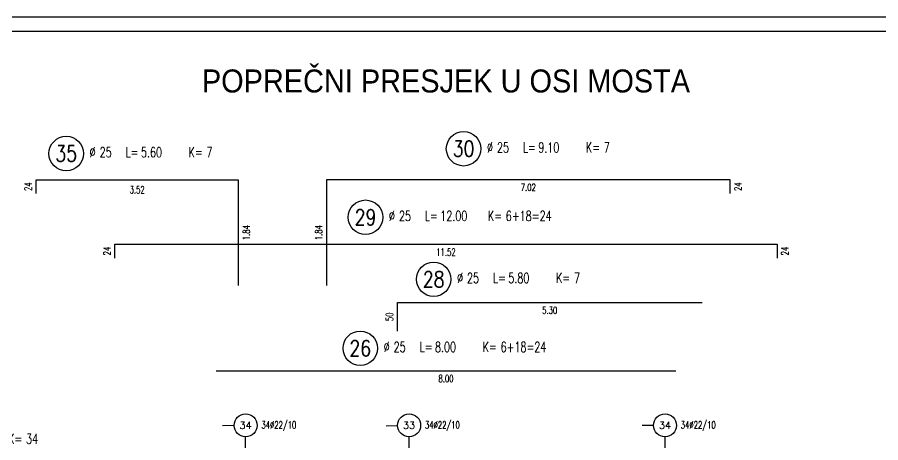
# Model space of a CAD drawing. Extents: x 29670 to 39758, y 69667 to 72992.
# Drawn here: x 30519 to 32021, y 72252 to 72992 of the extents above; entities that cross this region are included whole.
import ezdxf
from ezdxf.enums import TextEntityAlignment as Align

# ---------------------------------------------------------------- set-up
doc = ezdxf.new("R2010")
doc.units = 0
doc.header["$LTSCALE"] = 50
for name, color, linetype in [('ARM', 1, 'CONTINUOUS'), ('ARM-I', 6, 'CONTINUOUS'), ('BETON', 7, 'CONTINUOUS'), ('CRTICA', 7, 'CONTINUOUS'), ('KOTE', 4, 'CONTINUOUS'), ('TANKO', 8, 'CONTINUOUS'), ('TEKST', 7, 'CONTINUOUS')]:
    doc.layers.add(name, color=color, linetype=linetype)
doc.styles.add('KOTE', font='romans.shx', dxfattribs={"width": 0.7})
doc.styles.get("Standard").update_dxf_attribs({"font": 'romans.shx', "width": 0.9})

# ---------------------------------------------------------------- blocks, each defined once
blk = doc.blocks.new('POZ')
at = {"layer": 'ARM-I'}
blk.add_circle((0, 0), 0.6, dxfattribs=at)
at = {"layer": 'ARM', "width": 0.7}
for s, p in [('%%c', (0.814, -0.125)), ('L=', (2.064, -0.125)), ('K=', (4.256, -0.125))]:
    blk.add_text(s, height=0.35, dxfattribs=at).set_placement(p)
for tag, p in [('VA', (0.879, 0.435)), ('FI', (1.162, -0.13)), ('DUZ', (2.598, -0.13)), ('KOM', (4.881, -0.13))]:
    blk.add_attdef(tag, p, '', height=0.35, dxfattribs=at)
at = {"layer": 'ARM', "width": 0.7, "flags": 1}
for tag, p in [('TIP', (1.038, -0.896)), ('A', (1.162, -1.411)), ('B', (1.162, -1.918)), ('C', (1.162, -2.426)), ('D', (1.162, -2.934)), ('E', (1.162, -3.441)), ('F', (1.162, -3.949)), ('G', (1.162, -4.457)), ('H', (1.162, -4.964)), ('I', (1.162, -5.472)), ('J', (1.162, -5.98)), ('K', (1.162, -6.487)), ('L', (1.162, -6.995)), ('M', (1.162, -7.503)), ('N', (1.162, -8.011))]:
    blk.add_attdef(tag, p, '', height=0.35, dxfattribs=at)
at = {"layer": 'ARM-I', "width": 0.8}
blk.add_attdef('POZ', text='', height=0.55, dxfattribs=at).set_placement((0, 0), align=Align.MIDDLE)
blk = doc.blocks.new('P')
at = {"layer": 'KOTE'}
blk.add_circle((0, 0), 0.4, dxfattribs=at)
blk.add_attdef('P', text='', height=0.25, dxfattribs=at).set_placement((-0.004, 0.004), align=Align.MIDDLE)

msp = doc.modelspace()

# ---------------------------------------------------------------- linework, layer by layer
at = {"layer": 'ARM-I'}
for points in [[(30551.2, 72685.1), (30551.2, 72709.1), (30903.2, 72709.1), (30903.2, 72525.1)], [(31758.8, 72685.1), (31758.8, 72709.1), (31056.8, 72709.1), (31056.8, 72525.1)], [(30688.5, 72573), (30688.5, 72597), (31840.5, 72597), (31840.5, 72573)], [(31180, 72445.7), (31180, 72495.7), (31710, 72495.7)], [(30864.5, 72377), (31664.5, 72377)]]:
    msp.add_lwpolyline(points, dxfattribs=at)
at = {"layer": 'BETON'}
for points in [[(29669.6, 69667.2), (38595.8, 69667.2), (38595.8, 72991.7), (29669.6, 72991.7)], [(29794.6, 69692.2), (38570.8, 69692.2), (38570.8, 72966.7), (29794.6, 72966.7)]]:
    msp.add_lwpolyline(points, close=True, dxfattribs=at)
at = {"layer": 'CRTICA'}
for p, q in [((30895.9, 72281.5), (30875.9, 72281.1)), ((31180.4, 72281.4), (31160.4, 72280.8)), ((31625.7, 72281.7), (31605.7, 72281.5))]:
    msp.add_line(p, q, dxfattribs=at)
at = {"layer": 'TANKO'}
for p, q in [((30915.9, 72158.1), (30915.9, 72261.9)), ((31200.4, 72158.1), (31200.4, 72261.9)), ((31645.7, 72158.1), (31645.7, 72261.9))]:
    msp.add_line(p, q, dxfattribs=at)

# ---------------------------------------------------------------- block references
at = {"layer": 'KOTE', "xscale": 50, "yscale": 50, "zscale": 50}
for p, values in [((31295.1, 72763), {'POZ': '30', 'FI': '25', 'DUZ': '9.10', 'KOM': '7'}), ((30603.7, 72754.7), {'POZ': '35', 'FI': '25', 'DUZ': '5.60', 'KOM': '7'}), ((31124.5, 72643.9), {'POZ': '29', 'FI': '25', 'DUZ': '12.00', 'KOM': '6+18=24'}), ((31243.1, 72536), {'POZ': '28', 'FI': '25', 'DUZ': '5.80', 'KOM': '7'}), ((31115.4, 72416), {'POZ': '26', 'FI': '25', 'DUZ': '8.00', 'KOM': '6+18=24'}), ((30289.8, 72256.2), {'POZ': '33', 'FI': '22', 'DUZ': '7.80', 'KOM': '34'})]:
    msp.add_blockref('POZ', p, dxfattribs=at).add_auto_attribs(values)
at = {"layer": 'KOTE'}
ref = msp.add_blockref('P', (30915.9, 72281.9), dxfattribs=dict(at, xscale=50, yscale=50, zscale=50))
ref.add_attrib('P', '34', dxfattribs={"height": 12.5}).set_placement((30915.8, 72282.1), align=Align.MIDDLE)
ref = msp.add_blockref('P', (31200.4, 72281.9), dxfattribs=dict(at, xscale=50, yscale=50, zscale=50))
ref.add_attrib('P', '33', dxfattribs={"height": 12.5}).set_placement((31200.2, 72282.1), align=Align.MIDDLE)
ref = msp.add_blockref('P', (31645.7, 72281.9), dxfattribs=dict(at, xscale=50, yscale=50, zscale=50))
ref.add_attrib('P', '34', dxfattribs={"height": 12.5}).set_placement((31645.5, 72282.1), align=Align.MIDDLE)

# ---------------------------------------------------------------- texts
at = {"layer": 'KOTE', "style": 'KOTE', "width": 0.7}
for s, p in [('24', (30537.5, 72697.1)), ('24', (31772.6, 72697.1)), ('1.84', (30917, 72617.1)), ('1.84', (31043.1, 72617.1)), ('24', (30674.7, 72585)), ('24', (31854.2, 72585)), ('50', (31166.2, 72470.7))]:
    msp.add_text(s, height=12.5, rotation=90, dxfattribs=at).set_placement(p, align=Align.MIDDLE)
for s, p in [('7.02', (31407.8, 72695.9)), ('3.52', (30727.2, 72691.7)), ('11.52', (31264.5, 72583.2)), ('5.30', (31445, 72481.9)), ('8.00', (31264.5, 72363.3)), ('34%%c22/10', (30973.7, 72281.8)), ('34%%c22/10', (31258.2, 72281.8)), ('34%%c22/10', (31703.4, 72281.8))]:
    msp.add_text(s, height=12.5, dxfattribs=at).set_placement(p, align=Align.MIDDLE)
at = {"layer": 'TEKST', "insert": (31264.5, 72880.6), "char_height": 40, "attachment_point": 5}
msp.add_mtext('{\\fArial|b0|i0|c238|p34;POPREČNI PRESJEK U OSI MOSTA}', dxfattribs=at)

doc.saveas('drawing.dxf')
